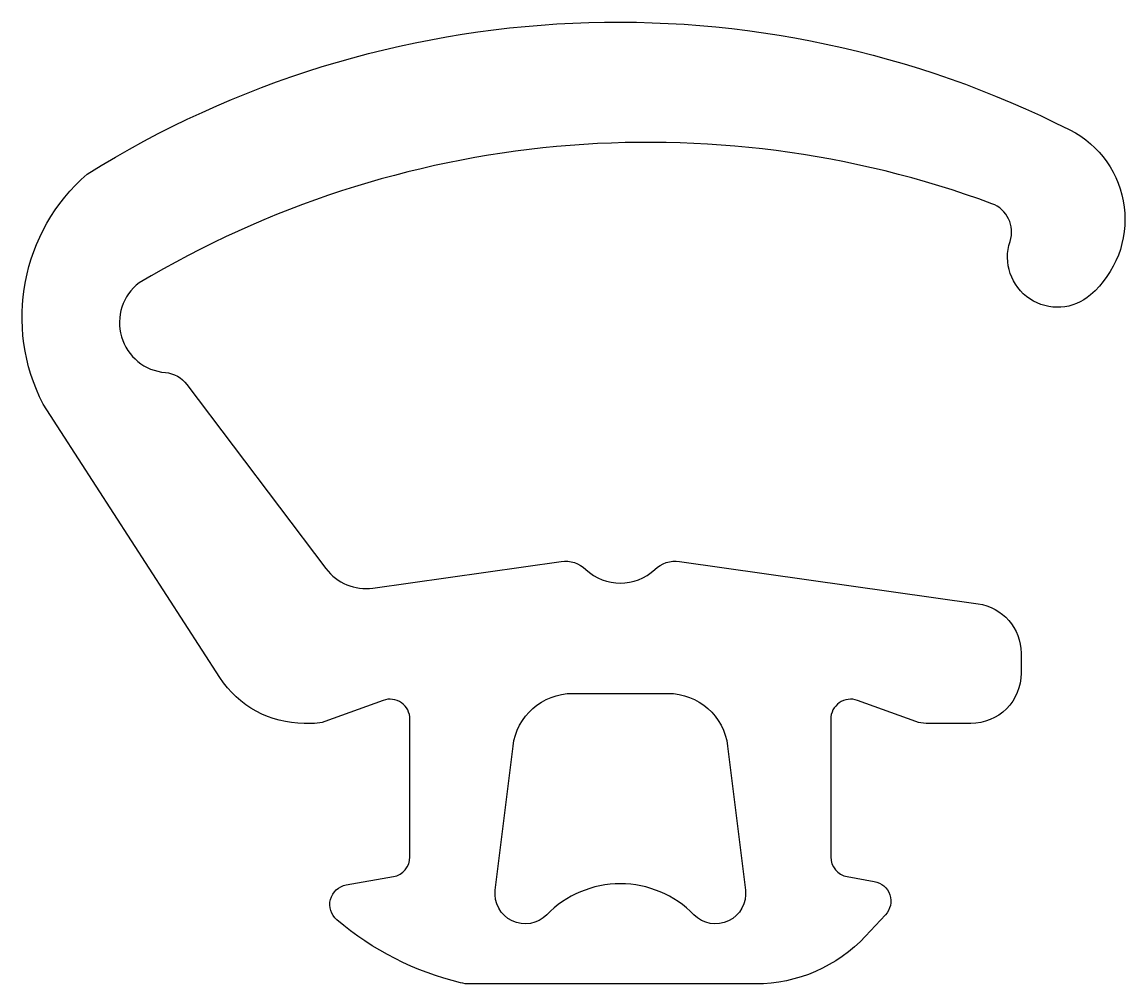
# Model space of a CAD drawing. Extents: x -1.5 to 9.5, y -2.6 to 7.
import ezdxf

# ---------------------------------------------------------------- set-up
doc = ezdxf.new("R2010")
doc.units = 0

msp = doc.modelspace()

# ---------------------------------------------------------------- linework, layer by layer
for points in [[(3, -2.6, -0.059278), (2.906, -2.589, -0.117049), (1.671, -1.961, -0.635393), (1.765, -1.612), (2.235, -1.529, 0.36397), (2.4, -1.332), (2.4, 0.042, 0.520567), (2.132, 0.23), (1.55, 0.018, -0.087489), (1.447, 0), (1.344, 0, -0.254502), (0.504, 0.457), (-1.26, 3.186, -0.346313), (-0.821, 5.483, -0.262362), (8.988, 5.923, -0.532594), (9.193, 4.276, -0.763093), (8.39, 4.811, 0.405422), (8.209, 5.187, 0.226764), (-0.303, 4.397, 0.686875), (-0.041, 3.502, -0.213671), (0.174, 3.383), (1.562, 1.545, 0.272627), (2.031, 1.351), (3.908, 1.616, -0.228564), (4.156, 1.537, 0.398435), (4.844, 1.537, -0.228564), (5.092, 1.616), (8.07, 1.195, -0.373635), (8.5, 0.7), (8.5, 0.5, -0.414214), (8, 0), (7.553, 0, -0.087489), (7.45, 0.018), (6.868, 0.23, 0.520567), (6.6, 0.042), (6.6, -1.332, 0.36397), (6.765, -1.529), (7.035, -1.577, -0.594937), (7.146, -1.91), (6.948, -2.123, -0.208), (5.851, -2.6)], [(4.976, 0.3, -0.378866), (5.571, -0.227), (5.748, -1.663, -0.717695), (5.235, -1.91, 0.421053), (3.765, -1.91, -0.717695), (3.252, -1.663), (3.429, -0.227, -0.378866), (4.024, 0.3)]]:
    msp.add_lwpolyline(points, format="xyb", close=True)

doc.saveas('drawing.dxf')
